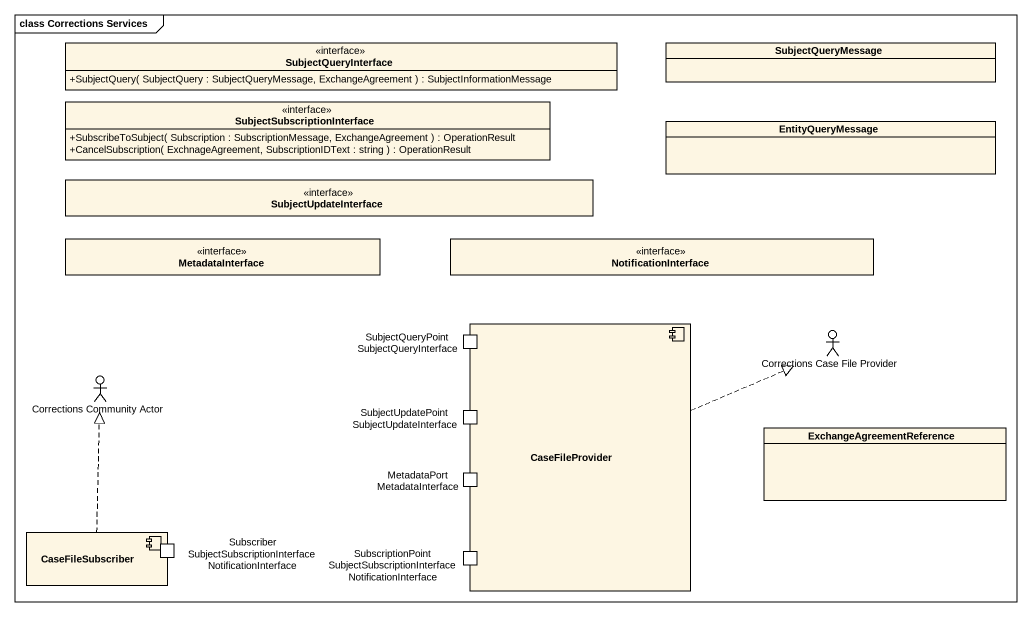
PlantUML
@startuml
mainframe class Corrections Services
allowmixing
hide circle
hide empty members
skinparam classAttributeIconSize 0
interface SubjectQueryInterface {
  +SubjectQuery( SubjectQuery : SubjectQueryMessage, ExchangeAgreement ) : SubjectInformationMessage
}
class SubjectQueryMessage
interface SubjectSubscriptionInterface {
  +SubscribeToSubject( Subscription : SubscriptionMessage, ExchangeAgreement ) : OperationResult
  +CancelSubscription( ExchnageAgreement, SubscriptionIDText : string ) : OperationResult
}
class EntityQueryMessage
interface SubjectUpdateInterface
interface MetadataInterface
interface NotificationInterface
component CaseFileProvider {
  port "SubjectQueryPoint SubjectQueryInterface" as SubjectQueryPoint
  port "SubjectUpdatePoint SubjectUpdateInterface" as SubjectUpdatePoint
  port "MetadataPort MetadataInterface" as MetadataPort
  port "SubscriptionPoint SubjectSubscriptionInterface NotificationInterface" as SubscriptionPoint
}
actor "Corrections Case File Provider" as Corrections_Case_File
actor "Corrections Community Actor" as Corrections_Community_Actor
class ExchangeAgreementReference
component CaseFileSubscriber {
  port "Subscriber SubjectSubscriptionInterface NotificationInterface" as Subscriber
}
CaseFileProvider .right.|> Corrections_Case_File
CaseFileSubscriber .up.|> Corrections_Community_Actor
@enduml
